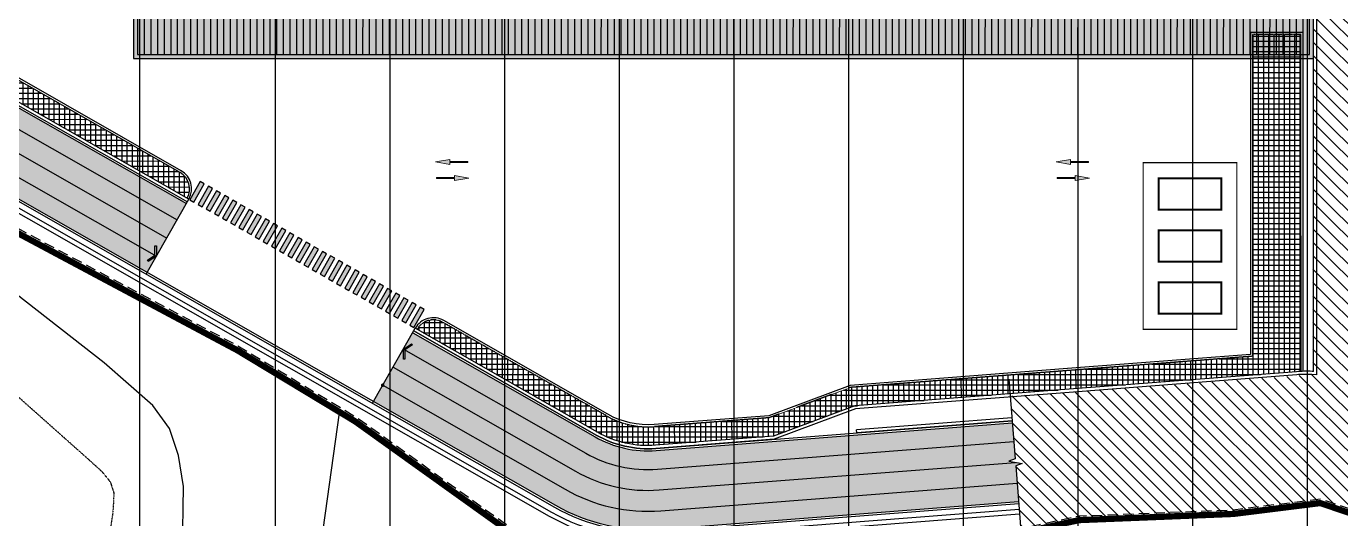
# Model space of a CAD drawing. Extents: x 152195838 to 160350639, y 364657247 to 370318102.
# Drawn here: x 158409079 to 158535153, y 364932243 to 364979532 of the extents above; entities that cross this region are included whole.
import ezdxf
from ezdxf.xclip import XClip

# ---------------------------------------------------------------- set-up
doc = ezdxf.new("R2010")
doc.units = 0
doc.header["$MEASUREMENT"] = 0
for name, pattern in [('5M5', [10, 5, -5]), ('AAA004', [3, 2, -1]), ('DASHED', [0.75, 0.5, -0.25]), ('DIVIDEX2', [2.5, 1, -0.5, 0, -0.5, 0, -0.5]), ('HIDDEN2', [0.1875, 0.125, -0.0625]), ('PHANTOM2', [1.25, 0.625, -0.125, 0.125, -0.125, 0.125, -0.125]), ('사무실2종$0$ACAD_ISO04W100', [30, 24, -3, 0, -3])]:
    doc.linetypes.add(name, pattern=pattern)
doc.layers.get('0').update_dxf_attribs({"linetype": 'CONTINUOUS'})
for name, color, linetype in [('0 구역계(부지)', 5, 'PHANTOM2'), ('0-건축계획', 250, 'CONTINUOUS'), ('0-계획-옹벽', 58, 'CONTINUOUS'), ('4A.TEC ELE 1', 7, 'CONTINUOUS'), ('4A.TEC SITE', 1, 'DIVIDEX2'), ('4A.TEC 주차 일반', 8, 'CONTINUOUS'), ('4A.TEC 패턴 1', 8, 'CONTINUOUS'), ('4A.TEC 해치 1', 9, 'CONTINUOUS'), ('F0017111', 30, 'CONTINUOUS'), ('F0027217', 7, 'CONTINUOUS'), ('F0037221', 7, 'CONTINUOUS'), ('F0037223', 7, '5M5'), ('main-sec$0$㈜SE&C 해치 1', 250, 'CONTINUOUS'), ('㈜SE&C 심볼', 7, 'CONTINUOUS'), ('㈜SE&C 패턴 1', 8, 'CONTINUOUS')]:
    doc.layers.add(name, color=color, linetype=linetype)
doc.layers.add('DEFPOINT', color=135, linetype='CONTINUOUS', plot=False)
pattern_1 = [(270.000000000001, (-8024776.901987463, 2428035.827626705), (274.96306577, 1.089972556655994e-11), [158.7499999999999, -317.4999999999998]), (30.00000000000211, (-8024776.901987463, 2428035.827626705), (-137.4815328850094, 238.125000059266), [158.749999999999, -317.499999999998]), (330.0000000000023, (-8024776.901987463, 2427877.077626705), (137.4815328849906, 238.1250000592768), [158.749999999999, -317.4999999999981])]
pattern_2 = [(90, (143763.4785304964, -224403.4306810498), (-500, 3.061616997868383e-14), []), (180, (143763.4785304964, -224403.4306810498), (-6.123233995736766e-14, -500), [])]

# ---------------------------------------------------------------- blocks, each defined once
blk = doc.blocks.new('dwgE1B8')
at = {"layer": 'F0017111', "flags": 128}
blk.add_lwpolyline([(908229.7151679397, 913061.3475748897), (913218.0483316779, 916675.2436878085), (915654.2417730093, 918909.9649304152), (918242.9592202902, 922519.9383127689), (920054.4844155908, 926336.0762749314), (921250.4804288149, 931327.6532338858), (922743.3421924114, 942522.4604354501), (923837.0708453655, 953662.4817082882), (923939.1743622422, 959876.3998978138), (923451.6393883228, 962839.3067235947), (922574.5244394541, 965429.8030180335), (920970.6260001063, 967653.0867458582), (916308.6120114326, 971739.0960004926), (898308.3919235468, 985795.5915107131)], dxfattribs=at)
at = {"layer": 'F0037221', "flags": 128}
blk.add_lwpolyline([(938838.0937404633, 967057.3535840511), (938851.3873847723, 966933.8679656982), (933614.1791710854, 929327.3189775348), (933171.582989037, 927583.0407449603), (932401.2215277553, 925403.0609829426), (930044.4039415121, 919531.3487558961), (929342.4425381422, 918267.3347867131), (928483.6174336076, 916771.0144150257), (918367.2806183696, 908009.7574629784), (873210.6041046977, 882200.8250159025), (872110.2372368574, 881829.8432440758)], dxfattribs=at)
at = {"layer": 'F0037223', "flags": 128}
blk.add_lwpolyline([(874013.556358099, 898240.0534659624), (873624.5119587183, 898430.1078202724), (867494.1806242466, 907491.1221439242), (862359.3405908346, 908493.9611978531), (859830.8792065978, 912213.6345978975), (860388.132080853, 917052.5507918596), (860247.81591928, 918719.8588012457), (838168.099799037, 957427.6963326335), (813569.9689632654, 997897.2836860418), (807417.8402193189, 1009016.867842913), (807582.882193625, 1009535.797765791), (815703.4478119016, 1013813.528336406), (816373.6610456705, 1013931.316369057), (817134.3442439437, 1013702.178498507), (826104.3077148199, 997141.1484949589), (826640.4570317268, 996825.2082742453), (827943.7334924936, 997025.6931865811), (858045.142043829, 1015414.837366402), (858864.4134472609, 1015478.162581384), (859443.2731281519, 1015411.914528608), (860298.8778685927, 1012132.883071125), (860822.0331708789, 1009795.195355535), (861565.9289096594, 1007401.20489037), (866023.0633820295, 1000831.643181026), (869357.4951102138, 997734.7945094109), (886125.9340522289, 987547.0055684447), (889917.5179409981, 984645.5200020671), (914723.7590572834, 962554.6961875558), (916101.6342810392, 961304.8001784086), (916898.7899503708, 960314.5944645405), (917248.6451532245, 959222.2798756957), (917146.5230178237, 957353.7895355225), (913569.5104197264, 934364.5454061627), (912808.7491592169, 931746.8252390027), (912166.4254238605, 930051.0564796925), (910398.7299261093, 927583.3107928634), (879347.0313075781, 901820.7242595553), (874013.556358099, 898240.0534659624)], dxfattribs=at)
blk = doc.blocks.new('zw$C900')
at = {"layer": '0 구역계(부지)', "linetype": 'AAA004', "ltscale": 500, "flags": 128}
blk.add_lwpolyline([(-78575.8932724297, -83230.30794084072), (-84357.52812409401, -81321.10084974766), (-100486.9319172502, -75984.04069459438), (-109940.8102836311, -75633.03840070963), (-142159.2510149181, -85468.1913998127), (-161435.4577414691, -88756.73952740431), (-252852.3344921768, -90933.8607569933), (-260150.7376671731, -93735.62840306759), (-271129.4702801704, -102323.2394729257), (-291575.3070510626, -111577.3056328893), (-291455.8876899481, -113105.1623399258), (-292591.464776963, -125163.3185972571), (-292604.9398376942, -129352.5512968898), (-292051.2498914599, -132630.4669334888), (-291059.9463451207, -134529.9112989902), (-289084.8915148973, -141317.8479357362), (-289168.1682510674, -144286.5942445397), (-285316.7853286266, -146398.6944502592), (-285092.2347350717, -151579.9403541684), (-282702.2990558743, -162240.2937548757), (-272699.5918095708, -185723.8980418444), (-265308.7544811368, -192984.7446083426), (-216757.7963278592, -218935.9037465453), (-205440.1201757491, -225775.3245515227), (-188949.1560822427, -237591.2476690412), (-187639.6696222126, -238239.814555645), (-161500.0768897235, -240648.123149097), (-136284.3979222476, -235183.7232787609), (-121461.5362841785, -234587.9591162205), (-113065.7757844627, -233535.7110973001), (-95240.97689574957, -239555.8694114685), (-74879.59899285436, -238437.4060658216)], close=True, dxfattribs=at)
at = {"layer": '4A.TEC SITE', "color": 10, "linetype": '사무실2종$0$ACAD_ISO04W100', "ltscale": 300, "const_width": 600}
blk.add_lwpolyline([(-265548.0435034335, -193310.3970518112), (-216955.6549383104, -219283.7013186216), (-205660.3845340312, -226109.5820350051), (-189155.7588585317, -237935.293798089), (-187750.4940511882, -238631.2981087565), (-161475.4994078577, -241052.0816320181), (-136233.6279037893, -235582.0056704879), (-121428.573903054, -234986.9572369456), (-113106.954069525, -233944.0013327003), (-95295.97148671746, -239959.4933193922), (-74470.48032215238, -238815.5359392166), (-74470.48032215238, -238815.5359392166), (-78182.71988674998, -82938.89658480883), (-78182.71988674998, -82938.89658480883)], dxfattribs=at)
blk = doc.blocks.new('QQ3')
at = {"layer": '4A.TEC 패턴 1', "lineweight": 0}
blk.add_hatch(color=256, dxfattribs=at).paths.add_polyline_path([(5115270.780875199, 393911.9775800665), (5117340.54087511, 393911.9775800786), (5117340.540875112, 393801.0975800871), (5116775.476609332, 393801.0975800836), (5115270.780875199, 393801.0975800752), (5115270.780875199, 393579.3375800918), (5113644.540875357, 393856.5375800744), (5115270.780875197, 394133.7375800498)])
blk.add_lwpolyline([(5116775.476609332, 393801.0975800836), (5117340.540875112, 393801.0975800871), (5117340.54087511, 393911.9775800786), (5115270.780875199, 393911.9775800665), (5115270.780875197, 394133.7375800498), (5113644.540875357, 393856.5375800744), (5115270.780875199, 393579.3375800918), (5115270.780875199, 393801.0975800752), (5116775.476609332, 393801.0975800836)], close=True, dxfattribs=at)
blk.add_lwpolyline([(5117340.54087511, 393911.9775800786), (5117340.540875112, 393801.0975800388)], dxfattribs=at)
blk = doc.blocks.new('asq9q')
for p, q in [((159790046.9453192, 364980931.8958189), (159791546.9453192, 364982431.8958189)), ((159790046.9453192, 364982431.8958189), (159791546.9453192, 364980931.8958189))]:
    blk.add_line(p, q)
at = {"linetype": 'DASHED'}
blk.add_lwpolyline([(159790046.9453192, 364980931.8958189), (159791546.9453192, 364980931.8958189), (159791546.9453192, 364982431.8958189), (159790046.9453192, 364982431.8958189)], close=True, dxfattribs=at)
blk = doc.blocks.new('dwgC0C')
at = {"layer": '4A.TEC 해치 1', "linetype": 'Continuous'}
h = blk.add_hatch(color=254, dxfattribs=at)
h.dxf.hatch_style = 1
h.paths.add_polyline_path([(93299.94074216485, 4500), (94799.94074216485, 4500), (94799.94074216485, 6000), (95799.99999573827, 6000), (95799.99999573827, 0), (-17400, 0), (-17400, 6000), (93299.94074216485, 6000)])
at = {"layer": '4A.TEC 해치 1'}
h = blk.add_hatch(dxfattribs=at)
h.set_pattern_fill('LINE', color=256, scale=200, angle=89.99999999999973)
h.set_pattern_definition([(89.99999999999984, (-2000898.197488785, -434424.4302787781), (-635, 2.216304544756923e-12), [])])
h.paths.add_polyline_path([(93299.94074216485, 4500), (94799.94074216485, 4500), (94799.94074216485, 5600), (95399.99999573827, 5600), (95399.99999573827, 400), (-17000, 400.0000001192093), (-17000, 5600.000000119209), (93299.94074216485, 5600)])
at = {"ltscale": 1000}
blk.add_lwpolyline([(-17400, 6000), (-17400, 0), (95799.99999573827, 0), (95799.99999573827, 6000)], dxfattribs=at)
at = {"layer": '4A.TEC ELE 1', "color": 8}
for p, q in [((-17000, 5600), (93299.94074216485, 5600)), ((94799.94074216485, 5600), (95399.99999573827, 5600))]:
    blk.add_line(p, q, dxfattribs=at)
blk.add_lwpolyline([(-17000, 6000), (-17000, 400), (95399.99999573827, 400), (95399.99999573827, 5600)], dxfattribs=at)
blk.add_blockref('asq9q', (-159696747.004577, -364976431.8958189))
blk = doc.blocks.new('zw$636')
at = {"linetype": 'HIDDEN2', "ltscale": 3000, "const_width": 100}
blk.add_lwpolyline([(50.00000000017462, 9049.999999998821), (16050.00000000122, 9049.999999998821), (16050.00000000122, 50.00000000049477), (50.00000000017462, 50.00000000049477)], close=True, dxfattribs=at)
at = {"ltscale": 0.5, "const_width": 200}
for points in [[(1550.000000001077, 1549.999999998821), (4550.000000001019, 1549.999999999185), (4550.000000000218, 7549.999999999243), (1550.000000000175, 7549.999999998821)], [(6550.000000001179, 1549.999999999476), (9550.00000000112, 1549.99999999984), (9550.00000000032, 7549.999999999898), (6550.000000000276, 7549.999999999476)], [(11550.00000000128, 1550.000000000131), (14550.00000000122, 1550.000000000495), (14550.00000000042, 7550.000000000553), (11550.00000000038, 7550.000000000131)]]:
    blk.add_lwpolyline(points, close=True, dxfattribs=at)
blk = doc.blocks.new('dwg3220')
h = blk.add_hatch()
h.set_pattern_fill('ANSI37', color=253, scale=4000, angle=45, style=0)
h.set_pattern_definition(pattern_2)
h.paths.add_polyline_path([(175474.606705457, 107628.1505163908), (168276.5005571842, 111739.5056024194), (163616.611433506, 114401.1027578712, -0.1251130164182282), (160887.2131253779, 117036.5365537405), (160717.1254960895, 116931.3215435743, -0.04402596875575463), (160093.2568545043, 118171.8058784008), (146102.7971352637, 153404.963198185), (143474.3931351006, 160024.2575954795), (143474.3931351304, 180350.2788702846, 0.03135211025347166), (141674.3931351304, 178661.6055728793), (141674.3931351006, 159679.9588285685), (144571.6039840579, 152383.7092644572), (158420.3209056854, 117507.5127871037, 0.1700758004071411), (162624.6697665155, 112664.4243969917), (198211.6749759316, 92338.13136225939, 0.4142135623766827), (197541.4119514227, 94793.88938736916), (175375.4125387967, 107454.4826802015)])
h = blk.add_hatch()
h.set_pattern_fill('ANSI37', color=253, scale=4000, angle=45, style=0)
h.set_pattern_definition(pattern_2)
h.paths.add_polyline_path([(305046.923268348, 108039.2641298175), (300406.9233103395, 108038.6570935249), (300410.9642114043, 77151.24404674768), (301712.3357144594, 77236.58202725649), (301689.0940586627, 75472.43595278263), (305051.1543788016, 75697.9487157464), (305049.8354410827, 85779.50560218096)])
h = blk.add_hatch()
h.set_pattern_fill('ANSI37', color=253, scale=4000, angle=45, style=0)
h.set_pattern_definition(pattern_2)
edge = h.paths.add_edge_path()
edge.add_line((301712.8083048463, 75446.75877445936), (301712.8083048463, 77236.58202725649))
edge.add_line((301511.8631339371, 77236.58202725649), (282658.3365145922, 75775.12007653713))
edge.add_line((282658.3365145922, 75775.12007659674), (261847.5055210888, 74161.96242463589))
edge.add_line((261847.5055210888, 74161.96242463589), (254049.1705985367, 71250.57264703512))
edge.add_line((254049.1705985367, 71250.57264703512), (243008.1884451509, 70394.72768574953))
edge.add_arc((242397.6491371691, 78271.10005998611), 7900.000001531117, 240.2662114115402, 274.432435676446, ccw=False)
edge.add_line((238479.4795520306, 71411.22053289413), (222723.2481845915, 80410.73521590233))
edge.add_arc((221830.5006842613, 78847.72469115257), 1799.999999951207, 60.26621140730229, 150.2662114170684)
edge.add_line((220267.4901593328, 79740.47219121456), (237586.7320518494, 69848.21000802517))
edge.add_arc((242397.6491366327, 78271.10005766153), 9699.999999289386, 240.2662114078305, 274.4324356817304)
edge.add_line((243147.2986673415, 68600.11119574308), (254441.1352447271, 69475.55624169111))
edge.add_line((254441.1352447569, 69475.55624169111), (262239.4701673388, 72386.94601929188))
edge.add_line((262239.470167309, 72386.94601935148), (282797.4491325021, 73980.50377237797))
edge.add_line((282797.4491325021, 73980.50377231836), (301511.1813601851, 75431.12933206558))
at = {"layer": '4A.TEC 주차 일반'}
h = blk.add_hatch(color=256, dxfattribs=at)
h.dxf.hatch_style = 1
h.paths.add_polyline_path([(220962.2180453241, 81646.91095924377), (220571.4654140472, 81870.09783416986), (219579.5237475634, 80133.41947299242), (219970.2763788402, 79910.23259800673)])
h.paths.add_polyline_path([(220180.7127827704, 82093.28470915556), (219789.9601514935, 82316.47158414125), (218798.0184849799, 80579.79322296381), (219188.7711162567, 80356.60634791851)])
h.paths.add_polyline_path([(219399.2075201869, 82539.65845906734), (219008.4548889399, 82762.84533405304), (218016.5132224262, 81026.1669728756), (218407.265853703, 80802.9800978899)])
h.paths.add_polyline_path([(218617.7022576332, 82986.03220903873), (218226.9496263564, 83209.21908396482), (217235.0079598427, 81472.54072278738), (217625.7605911195, 81249.35384780169)])
h.paths.add_polyline_path([(217836.1969950795, 83432.40595895052), (217445.4443638027, 83655.59283393621), (216453.502697289, 81918.91447275877), (216844.2553285658, 81695.72759777308)])
h.paths.add_polyline_path([(217054.6917325258, 83878.77970892191), (216663.9391012192, 84101.9665839076), (215671.9974347353, 82365.28822267056), (216062.7500660121, 82142.10134774446)])
h.paths.add_polyline_path([(216273.1864699423, 84325.1534588337), (215882.4338386655, 84548.34033381939), (214890.4921721518, 82811.66197264194), (215281.2448034585, 82588.47509765625)])
h.paths.add_polyline_path([(215491.6812073886, 84771.52720880508), (215100.928576082, 84994.71408373117), (214108.9869095981, 83258.03572255373), (214499.739540875, 83034.84884762764)])
h.paths.add_polyline_path([(214710.1759448349, 85217.90095871687), (214319.4233135283, 85441.08783370256), (213327.4816470146, 83704.40947252512), (213718.2342783213, 83481.22259753942)])
h.paths.add_polyline_path([(213928.6706822515, 85664.27470868826), (213537.9180509746, 85887.46158367395), (212545.9763844609, 84150.78322249651), (212936.7290157676, 83927.59634751081)])
h.paths.add_polyline_path([(213147.1654196978, 86110.64845860004), (212756.4127884209, 86333.83533358574), (211764.4711219072, 84597.1569724083), (212155.2237531841, 84373.9700974226)])
h.paths.add_polyline_path([(212365.6601571143, 86557.02220857143), (211974.9075258672, 86780.20908355713), (210982.9658593535, 85043.53072232008), (211373.7184906304, 84820.34384733438)])
h.paths.add_polyline_path([(211584.1548945606, 87003.39595848322), (211193.4022632837, 87226.58283346891), (210201.46059677, 85489.90447229147), (210592.2132280469, 85266.71759730577)])
h.paths.add_polyline_path([(210802.6496320069, 87449.76970845461), (210411.89700073, 87672.9565833807), (209419.9553342164, 85936.27822220325), (209810.7079654932, 85713.09134721756)])
h.paths.add_polyline_path([(210021.1443694234, 87896.1434583664), (209630.3917381465, 88119.33033335209), (208638.4500716627, 86382.65197217464), (209029.2027029395, 86159.46509718895)])
h.paths.add_polyline_path([(209239.6391068697, 88342.51720833778), (208848.8864755929, 88565.70408332348), (207856.9448090792, 86829.02572208643), (208247.697440356, 86605.83884716034)])
h.paths.add_polyline_path([(208458.133844316, 88788.89095824957), (208067.3812130094, 89012.07783323526), (207075.4395465255, 87275.39947199821), (207466.1921778023, 87052.21259707212)])
h.paths.add_polyline_path([(207676.6285817623, 89235.26470822096), (207285.8759504855, 89458.45158314705), (206293.934283942, 87721.7732219696), (206684.6869152486, 87498.58634704351)])
h.paths.add_polyline_path([(206895.1233192086, 89681.63845813274), (206504.3706879318, 89904.82533311844), (205512.4290213883, 88168.146971941), (205903.1816526651, 87944.9600969553)])
h.paths.add_polyline_path([(206113.6180566251, 90128.01220804453), (205722.8654253781, 90351.19908308983), (204730.9237588346, 88614.52072185278), (205121.6763901114, 88391.33384686708)])
h.paths.add_polyline_path([(205332.1127940714, 90574.38595801592), (204941.3601627946, 90797.57283300161), (203949.4184962511, 89060.89447182417), (204340.1711275578, 88837.70759683847)])
h.paths.add_polyline_path([(204550.6075315177, 91020.7597079277), (204159.8549002409, 91243.9465829134), (203167.9132336974, 89507.26822173595), (203558.6658649743, 89284.08134675026)])
h.paths.add_polyline_path([(203769.1022689342, 91467.1334578991), (203378.3496376574, 91690.32033288479), (202386.4079711437, 89953.64197170734), (202777.1606024206, 89730.45509666204)])
h.paths.add_polyline_path([(202987.5970063806, 91913.50720781088), (202596.8443751037, 92136.69408279657), (201604.9027085602, 90400.01572161913), (201995.6553398371, 90176.82884663343)])
h.paths.add_polyline_path([(202206.0917438269, 92359.88095778227), (201815.3391125202, 92583.06783270836), (200823.3974460363, 90846.38947153091), (201214.1500772834, 90623.20259660482)])
h.paths.add_polyline_path([(201424.5864812732, 92806.25470775366), (201033.8338499665, 93029.44158267975), (200041.8921834528, 91292.7632215023), (200432.6448147595, 91069.57634651661)])
h.paths.add_polyline_path([(200643.0812186897, 93252.62845766544), (200252.3285874128, 93475.81533265114), (199260.3869208992, 91739.13697141409), (199651.139552176, 91515.950096488)])
h.paths.add_polyline_path([(199861.575956136, 93699.00220757723), (199470.8233248591, 93922.18908256292), (198478.8816583455, 92185.51072138548), (198869.6342896223, 91962.32384639978)])
at = {"layer": '㈜SE&C 패턴 1'}
h = blk.add_hatch(dxfattribs=at)
h.set_pattern_fill('ANSI31', color=253, scale=50.00000000000001, angle=270.0000000000022, style=0)
h.set_pattern_definition(pattern_1)
h.paths.add_polyline_path([(150892.1091343164, 114518.1941144466, 0.1700757999932932), (158607.3060048521, 105630.8773037791), (194367.9791826308, 85205.39004039764), (198137.3575153351, 91804.7678129673), (162376.6843375564, 112230.2550763488, -0.1700757999974687), (157955.6164678931, 117322.9871813059), (152169.0673148632, 131895.6602467895), (145105.5599812269, 129090.8671799898), (150892.1091342568, 114518.1941145658)])
h = blk.add_hatch(dxfattribs=at)
h.set_pattern_fill('ANSI31', color=253, scale=50.00000000000001, angle=270.0000000000022, style=0)
h.set_pattern_definition(pattern_1)
edge = h.paths.add_edge_path()
edge.add_line((233569.3683028817, 62814.66293638945), (216076.4586976469, 72806.11920911074))
edge.add_line((216076.4586976469, 72806.11920911074), (219845.8370303512, 79405.4969816804))
edge.add_line((219845.8370303512, 79405.4969816804), (237338.746635288, 69414.04070907831))
edge.add_arc((242397.6491341889, 78271.10035037994), 10199.9999991682, 240.2662114247241, 274.4324356981347)
edge.add_line((243185.9403961897, 68101.60690826178), (277366.6204025745, 70751.13232713938))
edge.add_line((277366.6204025745, 70751.13232713938), (277634.4124895632, 67296.43226408958))
edge.add_arc((242397.6491341591, 78271.10035032034), 17799.99999913008, -119.73378857379458, -85.567564301532, ccw=False)
edge.add_line((243773.294669956, 60524.33728408813), (277953.9746763706, 63173.86270302534))
edge.add_line((277953.9746763706, 63173.86270302534), (277686.1825892925, 66628.56276530027))
edge.add_line((277686.1825892925, 66628.56276530027), (278296.3707900345, 66843.8323007226))
edge.add_line((278296.3707900345, 66843.8323007226), (277024.2242886424, 67081.16272878647))
edge.add_line((277024.2242886424, 67081.16272878647), (277634.4124895632, 67296.43226408958))
for p, q in [((194268.7850159705, 85031.72220426798), (198385.342812866, 92238.93719476461)), ((215977.2645309567, 72632.45137298107), (220093.8223243058, 79839.66635727882))]:
    blk.add_line(p, q)
at = {"linetype": 'Continuous'}
for points in [[(164052.8083049357, 187402.3791963458, 0.3959863456339382), (155706.8814975917, 188955.9712917209), (145125.2997089624, 182172.9149206877, 0.1545404745177182), (137323.8315801919, 172799.0207486749), (135158.1124651432, 167491.8341882229, 0.285149166265295), (136252.3562900722, 161044.0901446939), (144139.1136836112, 152118.0563386679), (157955.6164664626, 117322.9871813059, 0.1700757999944927), (162376.6843361259, 112230.2550762892), (198137.3575138748, 91804.7678129673)], [(164052.8083048761, 187052.943430841, 0.4096384395395679), (155814.8146204054, 188787.5953997374), (145233.2328317761, 182004.5390287042, 0.1545404745180287), (137509.0069617331, 172723.4556900859), (135343.2878466547, 167416.2691295743, 0.285149166265009), (136402.2334837019, 161176.5168294311), (144312.1097466946, 152224.3176679611), (158141.4982383847, 117396.7975251079, 0.1700757999948878), (162475.8785027862, 112403.9229124188), (198236.5516805351, 91978.43564909697)], [(198211.675095588, 92338.13136202097), (198211.6750957072, 92338.13136219978, 0.4142135623412992), (197541.412071079, 94793.88938719034), (175375.412658453, 107454.4826800227)], [(198385.3429316878, 92238.93719530106), (198385.342931807, 92238.93719553947, 0.4142135623425384), (197640.6062377691, 94967.5572232604), (175474.6068251729, 107628.1505160928)]]:
    blk.add_lwpolyline(points, format="xyb", dxfattribs=at)
at = {"flags": 128}
for points in [[(277953.9746997058, 63173.86240208149), (243773.2946671844, 60524.33699089289, -0.1501925718640152), (233569.3683004975, 62814.66264635324), (158607.3060151041, 105630.8770350814, -0.1700757999948734), (150892.1091470122, 114518.1938480735), (137565.2633104026, 148080.125561893), (134385.3497614264, 151679.0718004704), (130462.9180625081, 153827.1997210979)], [(277969.43139112, 62974.46056979895), (243788.7513585389, 60324.93515866995, -0.1501925718639235), (233470.1741338074, 62640.99481022358), (158508.1118483841, 105457.2091989517, -0.1700757999950708), (150706.2273750305, 114444.3835042715), (137392.2672472894, 147973.8642325997), (134258.6202217638, 151520.4471826553), (130456.6183862388, 153602.6214368343)], [(278011.937292546, 62426.10553121567), (243831.2572597265, 59776.58012008667, -0.1501925718638285), (233197.3901753724, 62163.40826094151), (158235.3278899491, 104979.6226497293, -0.1700757999945505), (150195.0525021553, 114241.4050588012), (136916.5280737281, 147681.6455770731), (133910.1139877737, 151084.2294837236), (130641.271617949, 152874.4178417921)], [(278046.7148482502, 61977.45140868425), (243866.0348152816, 59327.92599761486, -0.1501925718639), (232974.2033002973, 61772.65562975407), (158012.141014874, 104588.8700184822, -0.1700757999948954), (149776.8185152411, 114075.331785202), (136527.2869317532, 147442.5575862527), (133624.9725235999, 150727.3240936995), (130425.1200047731, 152479.7300156355)], [(198385.3428117633, 92238.93719542027), (162624.6697664261, 112664.4243967533, -0.1700757999947295), (158420.3209113479, 117507.5127723813), (144571.6039280593, 152383.7092420459)], [(306552.8083052039, 75380.27441048622), (306092.6254037321, 75399.12812560797, 0.02958589746352518), (304638.5133397579, 75372.64961075783), (282820.6345688105, 73681.40105491877), (262304.7976083457, 72091.10995179415), (254506.4626857936, 69179.72017413378), (243170.4837044477, 68301.00844746828, -0.150192571864069), (237437.9408017993, 69587.70825386047), (219945.0310732126, 79579.16460371017)], [(306252.8083051741, 75692.81710076332), (306104.9061153233, 75698.8766604662, 0.02958589746374814), (304615.3279033899, 75671.75232815742), (282797.4491325021, 73980.50377231836), (262239.4701673388, 72386.94601929188), (254441.1352447569, 69475.55624169111), (243147.2986674011, 68600.11119574308, -0.1501925718647779), (237586.7320518494, 69848.21000796556), (220093.8223232329, 79839.66635787487)]]:
    blk.add_lwpolyline(points, format="xyb", dxfattribs=at)
at = {"linetype": 'Continuous'}
for points in [[(306252.8083051741, 75692.81710076332), (306252.808300674, 111739.5056022406)], [(306552.8083052039, 75380.27441048622), (306552.8083007038, 111739.5056022406)], [(305251.1534704566, 75704.9048897028), (305246.8971012831, 108239.2902934551), (300206.8971467018, 108238.6309264302), (300210.9399943054, 77336.33882534504)], [(277327.9786973894, 71249.63660669327), (262417.2219836414, 70093.82493841648)], [(277351.1637344956, 70950.53385841846), (262440.4070206583, 69794.72219008207)]]:
    blk.add_lwpolyline(points, dxfattribs=at)
at = {"linetype": 'DASHED', "ltscale": 0.5}
blk.add_lwpolyline([(305051.1543788016, 75697.9487157464), (305046.923268348, 108039.2641298175), (300406.9233103395, 108038.6570934653), (300410.9642114043, 77151.24404674768)], dxfattribs=at)
for points in [[(219945.0311954916, 79579.16481781006), (237437.940800488, 69587.70854520798, 0.150192571864069), (243170.4837034941, 68301.00874048471), (277351.1637111604, 70950.53415954113)], [(219845.837028861, 79405.4969816804), (237338.7466338277, 69414.04070907831, 0.1501925718627735), (243185.9403948486, 68101.60690826178), (277366.6204025745, 70751.13232731819)]]:
    blk.add_lwpolyline(points, format="xyb")
at = {"linetype": 'ByBlock', "ltscale": 0.1}
blk.add_lwpolyline([(277042.0298829377, 74938.57080352306), (277634.4124895632, 67296.43226408958), (277024.2242886424, 67081.16272878647), (278296.3707900345, 66843.8323007226), (277686.1825892925, 66628.56276530027), (278201.2817391455, 59983.43338721991)], dxfattribs=at)
at = {"layer": '0-건축계획', "color": 0, "linetype": 'Continuous'}
blk.add_lwpolyline([(300210.9399943054, 77336.33882534504), (282642.8795570731, 75974.52188813686), (261803.9538937807, 74359.18646967411), (254005.618971169, 71447.79669207335), (242992.7317538857, 70594.12951797247, -0.150192571865116), (238578.6737188697, 71584.88836884499), (222822.4423512816, 80584.403052032, 0.4142135623767783), (220093.8223233521, 79839.66635805368), (220093.8223232329, 79839.66635787487)], format="xyb", dxfattribs=at)
at = {"layer": '0-건축계획', "color": 0, "linetype": 'DASHED', "ltscale": 0.5}
blk.add_lwpolyline([(300410.9642114043, 77151.24404674768), (282658.336514622, 75775.12007659674), (261847.5055210888, 74161.96242457628), (254049.1705985665, 71250.57264703512), (243008.1884452105, 70394.72768574953, -0.1501925718648793), (238479.4795521796, 71411.22053277493), (222723.2481845617, 80410.73521596193, 0.4142135623739082), (220267.490159452, 79740.47219139338)], format="xyb", dxfattribs=at)
at = {"layer": '0-계획-옹벽', "color": 4, "linetype": 'Continuous'}
for points in [[(306252.8083051741, 75692.81710076332), (306252.808300674, 111739.5056022406)], [(306552.8083052039, 75380.27441048622), (306552.8083007038, 111739.5056022406)], [(262440.4070206583, 69794.72219008207), (262417.2219836414, 70093.82493841648)]]:
    blk.add_lwpolyline(points, dxfattribs=at)
at = {"layer": '4A.TEC 주차 일반'}
for points in [[(199861.575956136, 93699.00220757723), (199470.8233248591, 93922.18908256292), (198478.8816583455, 92185.51072138548), (198869.6342896223, 91962.32384639978)], [(200643.0812186897, 93252.62845766544), (200252.3285874128, 93475.81533265114), (199260.3869208992, 91739.13697141409), (199651.139552176, 91515.950096488)], [(201424.5864812732, 92806.25470775366), (201033.8338499665, 93029.44158267975), (200041.8921834528, 91292.7632215023), (200432.6448147595, 91069.57634651661)], [(202206.0917438269, 92359.88095778227), (201815.3391125202, 92583.06783270836), (200823.3974460363, 90846.38947153091), (201214.1500772834, 90623.20259660482)], [(202987.5970063806, 91913.50720781088), (202596.8443751037, 92136.69408279657), (201604.9027085602, 90400.01572161913), (201995.6553398371, 90176.82884663343)], [(203769.1022689342, 91467.1334578991), (203378.3496376574, 91690.32033288479), (202386.4079711437, 89953.64197170734), (202777.1606024206, 89730.45509666204)], [(204550.6075315177, 91020.7597079277), (204159.8549002409, 91243.9465829134), (203167.9132336974, 89507.26822173595), (203558.6658649743, 89284.08134675026)], [(205332.1127940714, 90574.38595801592), (204941.3601627946, 90797.57283300161), (203949.4184962511, 89060.89447182417), (204340.1711275578, 88837.70759683847)], [(206113.6180566251, 90128.01220804453), (205722.8654253781, 90351.19908308983), (204730.9237588346, 88614.52072185278), (205121.6763901114, 88391.33384686708)], [(206895.1233192086, 89681.63845813274), (206504.3706879318, 89904.82533311844), (205512.4290213883, 88168.146971941), (205903.1816526651, 87944.9600969553)], [(207676.6285817623, 89235.26470822096), (207285.8759504855, 89458.45158314705), (206293.934283942, 87721.7732219696), (206684.6869152486, 87498.58634704351)], [(208458.133844316, 88788.89095824957), (208067.3812130094, 89012.07783323526), (207075.4395465255, 87275.39947199821), (207466.1921778023, 87052.21259707212)], [(209239.6391068697, 88342.51720833778), (208848.8864755929, 88565.70408332348), (207856.9448090792, 86829.02572208643), (208247.697440356, 86605.83884716034)], [(210021.1443694234, 87896.1434583664), (209630.3917381465, 88119.33033335209), (208638.4500716627, 86382.65197217464), (209029.2027029395, 86159.46509718895)], [(210802.6496320069, 87449.76970845461), (210411.89700073, 87672.9565833807), (209419.9553342164, 85936.27822220325), (209810.7079654932, 85713.09134721756)], [(211584.1548945606, 87003.39595848322), (211193.4022632837, 87226.58283346891), (210201.46059677, 85489.90447229147), (210592.2132280469, 85266.71759730577)], [(212365.6601571143, 86557.02220857143), (211974.9075258672, 86780.20908355713), (210982.9658593535, 85043.53072232008), (211373.7184906304, 84820.34384733438)], [(213147.1654196978, 86110.64845860004), (212756.4127884209, 86333.83533358574), (211764.4711219072, 84597.1569724083), (212155.2237531841, 84373.9700974226)], [(213928.6706822515, 85664.27470868826), (213537.9180509746, 85887.46158367395), (212545.9763844609, 84150.78322249651), (212936.7290157676, 83927.59634751081)], [(214710.1759448349, 85217.90095871687), (214319.4233135283, 85441.08783370256), (213327.4816470146, 83704.40947252512), (213718.2342783213, 83481.22259753942)], [(215491.6812073886, 84771.52720880508), (215100.928576082, 84994.71408373117), (214108.9869095981, 83258.03572255373), (214499.739540875, 83034.84884762764)], [(216273.1864699423, 84325.1534588337), (215882.4338386655, 84548.34033381939), (214890.4921721518, 82811.66197264194), (215281.2448034585, 82588.47509765625)], [(217054.6917325258, 83878.77970892191), (216663.9391012192, 84101.9665839076), (215671.9974347353, 82365.28822267056), (216062.7500660121, 82142.10134774446)], [(217836.1969950795, 83432.40595895052), (217445.4443638027, 83655.59283393621), (216453.502697289, 81918.91447275877), (216844.2553285658, 81695.72759777308)], [(218617.7022576332, 82986.03220903873), (218226.9496263564, 83209.21908396482), (217235.0079598427, 81472.54072278738), (217625.7605911195, 81249.35384780169)], [(219399.2075201869, 82539.65845906734), (219008.4548889399, 82762.84533405304), (218016.5132224262, 81026.1669728756), (218407.265853703, 80802.9800978899)], [(220180.7127827704, 82093.28470915556), (219789.9601514935, 82316.47158414125), (218798.0184849799, 80579.79322296381), (219188.7711162567, 80356.60634791851)], [(220962.2180453241, 81646.91095924377), (220571.4654140472, 81870.09783416986), (219579.5237475634, 80133.41947299242), (219970.2763788402, 79910.23259800673)]]:
    blk.add_lwpolyline(points, close=True, dxfattribs=at)
at = {"layer": '㈜SE&C 심볼', "color": 1, "ltscale": 10}
for points in [[(150496.131367445, 131231.3671519756), (156282.6805204749, 116658.6940864921, 0.1700757999925418), (161483.9368376732, 110667.2445512414), (197244.6100154817, 90241.75728791952)], [(146778.4959286451, 129755.160274744), (152565.0450817347, 115182.4872091413, 0.1700757999920883), (159500.0535046458, 107193.8878288865), (195260.7266824543, 86768.40056556463)], [(218953.089530468, 77842.48645663261), (236445.9991354644, 67851.03018403053, 0.1501925718627735), (243325.0506190062, 66306.99041831493), (277505.7306253016, 68956.51583725214)], [(216969.2061974406, 74369.12973427773), (234462.1158024371, 64377.67346167564, 0.1501925718658513), (243634.1844473481, 62318.95377397537), (277814.864453584, 64968.47919297218)]]:
    blk.add_lwpolyline(points, format="xyb", dxfattribs=at)
for points in [[(194469.7018381953, 86252.02086621523), (194400.2567809224, 86370.96486848593), (195125.3771191537, 86845.56556403637), (195121.0316368639, 87739.95214182138), (195258.7626932561, 87740.62132453918), (195263.4945282042, 86766.71568411589)], [(219746.9915066361, 78357.01268780231), (219816.4113025665, 78238.05394035578), (219091.1901912987, 77763.60724699497), (219095.3457355499, 76869.21976649761), (218957.6145401597, 76868.57983326912), (218953.089530468, 77842.48645663261)]]:
    blk.add_lwpolyline(points, close=True, dxfattribs=at)
at = {"layer": '㈜SE&C 심볼', "color": 1, "ltscale": 10, "const_width": 169.0636650183253}
blk.add_lwpolyline([(216939.5970040262, 74448.30628615618, 1), (216998.8153907955, 74289.95318228006, 1)], format="xyb", close=True, dxfattribs=at)
at = {"layer": '㈜SE&C 패턴 1', "color": 253, "flags": 128}
for points in [[(148637.3136480451, 130493.2637133598), (154423.8628011048, 115920.5906478167, 0.1700757999925831), (160491.9951711595, 108930.566190064), (196252.668348968, 88505.07892674208)], [(217961.1478639543, 76105.80809545517), (235454.0574689507, 66114.35182285309, 0.1501925718643799), (243479.6175331771, 64312.97209614515), (277660.2975380719, 66962.49751496315)]]:
    blk.add_lwpolyline(points, format="xyb", dxfattribs=at)
at = {"ltscale": 0.5, "rotation": 269.9999999999999}
blk.add_blockref('zw$636', (289853.2272782326, 95789.50560230017), dxfattribs=at)
blk = doc.blocks.new('A$C111325cc')
at = {"layer": 'DEFPOINT'}
for p, q in [((136276.2632995844, 243999.9978490472), (136276.2632995844, -0.002151131629943848)), ((149276.2632995844, 243999.9978490472), (149276.2632995844, -0.002151131629943848)), ((160276.2632995844, 243999.9978490472), (160276.2632995844, -0.002151131629943848)), ((171276.2632995844, 243999.9978490472), (171276.2632995844, -0.002151131629943848)), ((182276.2632995844, 243999.9978490472), (182276.2632995844, -0.002151131629943848)), ((193276.2632995844, 243999.9978490472), (193276.2632995844, -0.002151131629943848)), ((204276.2632995844, 243999.9978490472), (204276.2632995844, -0.002151131629943848)), ((215276.2632995844, 243999.9978490472), (215276.2632995844, -0.002151131629943848)), ((226276.2632995844, 243999.9978490472), (226276.2632995844, -0.002151131629943848)), ((237276.2632995844, 243999.9978490472), (237276.2632995844, -0.002151131629943848)), ((248276.2632995844, 243999.9978490472), (248276.2632995844, -0.002151131629943848))]:
    blk.add_line(p, q, dxfattribs=at)

msp = doc.modelspace()

# ---------------------------------------------------------------- hatches: boundary and pattern name
at = {"layer": 'main-sec$0$㈜SE&C 해치 1'}
h = msp.add_hatch(dxfattribs=at)
h.set_pattern_fill('ANSI31', color=251, scale=285.7142857142857, angle=270, style=0)
h.set_pattern_definition([(315, (168354299.2407179, 373642716.9615845), (641.446865790654, 641.4468657906535), [])])
h.paths.add_polyline_path([(158419347.0045742, 365077827.9746784), (158484820.1395498, 365079334.8445069), (158504042.5442175, 365082614.2139595), (158536300.9705711, 365092461.5734886), (158545878.9324944, 365092105.9642375), (158562062.2090791, 365086751.0783019), (158568111.4764057, 365084753.493799), (158571823.715947, 364928876.8542771), (158550998.2247825, 364927732.896897), (158533187.2421997, 364933748.3888837), (158524865.6223661, 364932705.4329794), (158511390.7490469, 364932398.6432579), (158504478.0530392, 364930900.6175567), (158503506.2497577, 364943437.5408655), (158503490.7930663, 364943636.9426976), (158503475.336398, 364943836.344229), (158503459.8797066, 364944035.7460613), (158509114.8387142, 364944373.7918818), (158532472.9600112, 364946087.9892502), (158532547.0045815, 364982431.8958185), (158532747.0045815, 364982431.8958185), (158532547.0045753, 364982431.8958188), (158532547.0045753, 365071631.8958187), (158419347.0045742, 365071631.8958187)])

# ---------------------------------------------------------------- block references
ref = msp.add_blockref('zw$C900', (158646294.1962707, 365167692.3902164))
XClip(ref).set_block_clipping_path([(-346460.3034759164, -270723.6596112251), (-37654.81707599759, -42886.81788802147)])
ref = msp.add_blockref('dwg3220', (158226294.1962692, 364870692.3902164))
XClip(ref).set_block_clipping_path([(73539.69652557373, 26276.340388774872), (382345.1829254925, 254113.18211197853)])
msp.add_blockref('dwgC0C', (158436747.0045785, 364976431.8958188))
at = {"layer": 'DEFPOINT'}
msp.add_blockref('A$C111325cc', (158283670.7412744, 364896968.7327564), dxfattribs=at)
at = {"layer": 'F0027217'}
ref = msp.add_blockref('dwgE1B8', (157500233.8627303, 363975469.30426), dxfattribs=at)
XClip(ref).set_block_clipping_path([(799600.0300644934, 921499.4263451695), (1108405.5164644122, 1149336.2680683732)])
at = {"layer": '㈜SE&C 패턴 1', "xscale": 0.8380952380952384, "yscale": 0.8380952380952384, "zscale": 0.8380952380952384}
for p, rotation in [((154162603.6386426, 364636408.6707363), 359.9999999999997), ((154222140.2119541, 364636408.6707363), 359.9999999999997), ((162737245.3588863, 365295046.1734212), 179.9999999999998), ((162796781.9321978, 365295046.1734212), 179.9999999999998)]:
    msp.add_blockref('QQ3', p, dxfattribs=dict(at, rotation=rotation))

doc.saveas('drawing.dxf')
